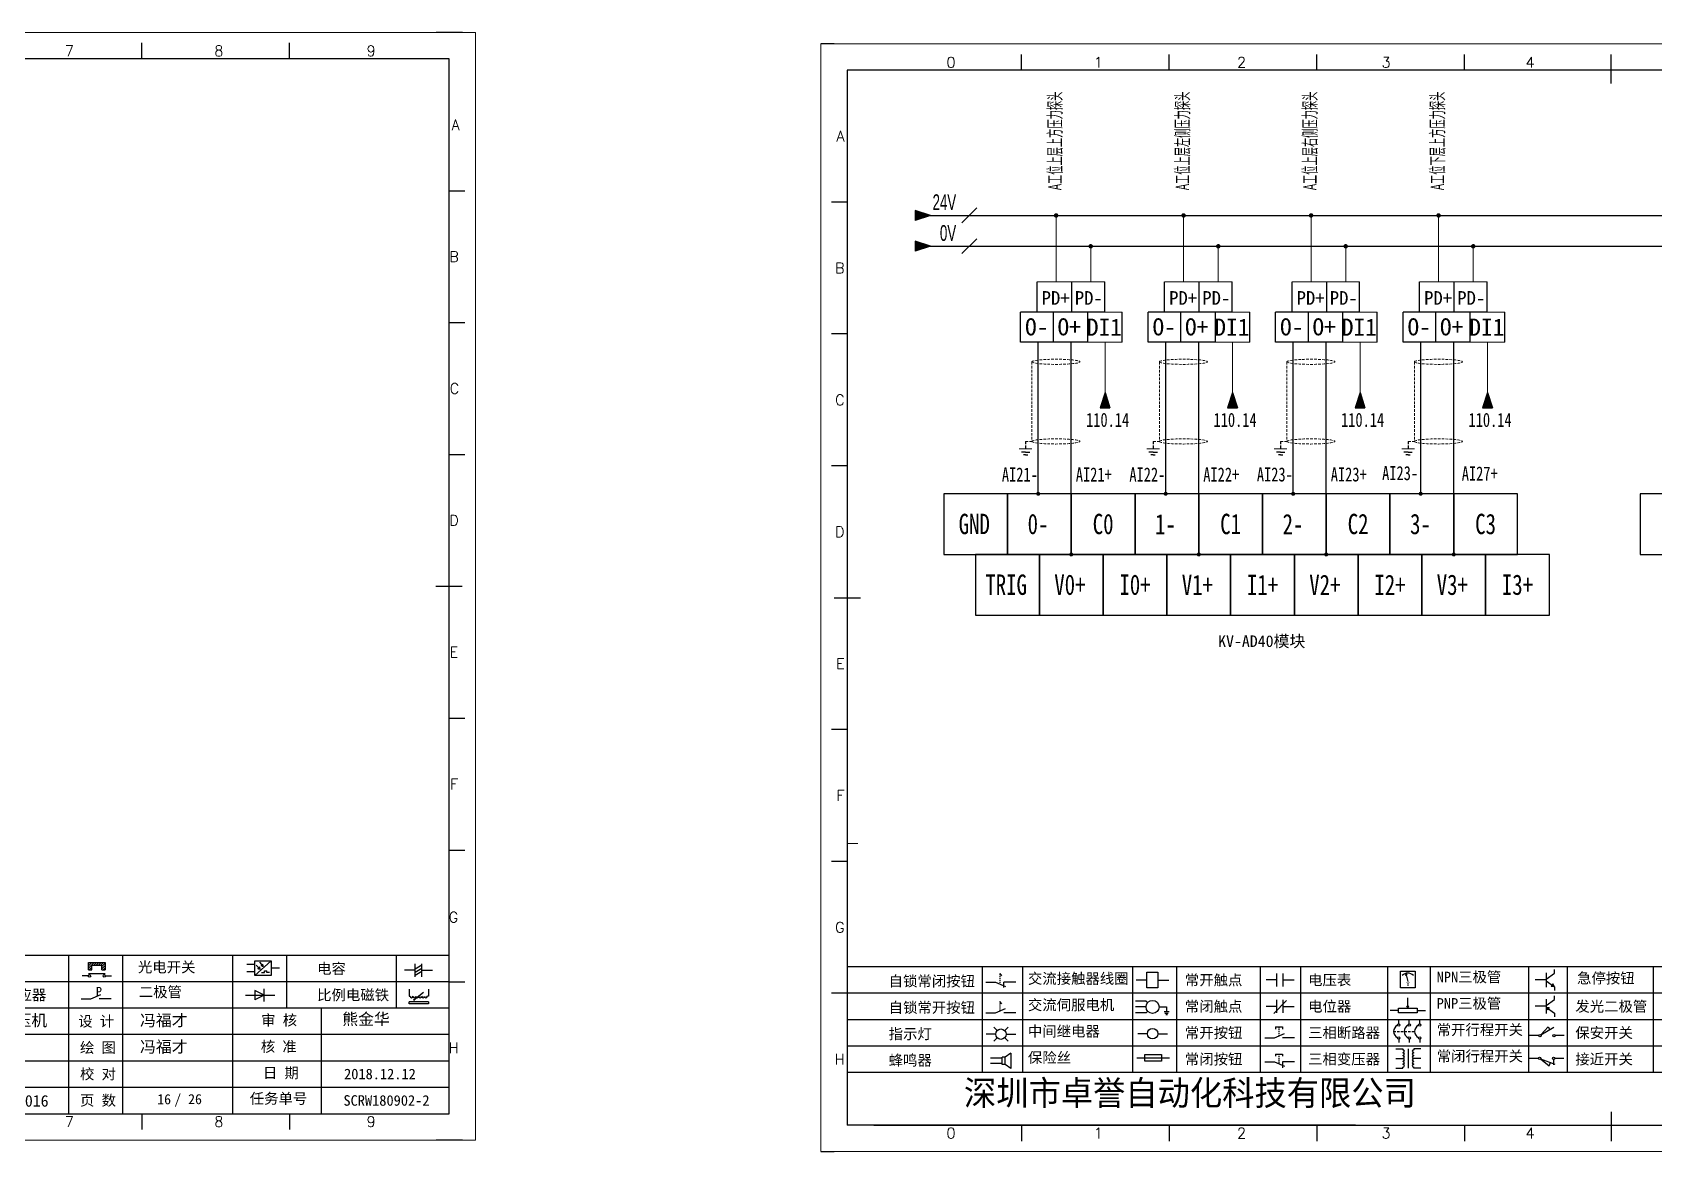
# Model space of a CAD drawing. Extents: x 33864 to 41687, y -3582 to -110.
# Drawn here: x 37262.6 to 37570.1, y -3236.9 to -3024.8 of the extents above; entities that cross this region are included whole.
import ezdxf
from ezdxf.enums import TextEntityAlignment as Align

# ---------------------------------------------------------------- set-up
doc = ezdxf.new("R2010")
doc.units = 0
doc.header["$MEASUREMENT"] = 0
doc.linetypes.add('DASHED', pattern=[0.75, 0.5, -0.25])
doc.layers.add('AE_BOR', color=1, linetype='Continuous')
doc.layers.add('细实线层', color=7, linetype='Continuous')
doc.layers.add('Dimension', color=3, linetype='Continuous', lineweight=13)
doc.styles.add('WD', font='romans.shx', dxfattribs={"bigfont": 'gbcbig.shx'})
doc.styles.add('宋体', font='', dxfattribs={"width": 0.75})
doc.styles.add('样式 1', font='aehalf.shx', dxfattribs={"height": 4, "bigfont": '@extfont2.shx'})
doc.styles.add('样式 8', font='arial.ttf')
doc.styles.add('汉字', font='')
doc.styles.get('宋体').set_extended_font_data('SimSun')
doc.styles.get('汉字').set_extended_font_data('新宋体')

# ---------------------------------------------------------------- blocks, each defined once
blk = doc.blocks.new('*U98')
at = {"linetype": 'ByBlock'}
for p, q in [((-1909.23, -780.45), (-1909.23, -780.67)), ((-1909.23, -780.45), (-1908.92, -780.84)), ((-1909.23, -780.84), (-1909.23, -781.05)), ((-1911.92, -782.07), (-1910.06, -782.07)), ((-1910.06, -782.07), (-1908.18, -782.88)), ((-1909.23, -781.23), (-1909.23, -781.44)), ((-1909.23, -781.61), (-1909.23, -781.83)), ((-1909.23, -782), (-1909.23, -782.21)), ((-1909.23, -782.38), (-1909.23, -782.43)), ((-1908.52, -783.07), (-1908.52, -782.07)), ((-1906.25, -782.07), (-1908.52, -782.07))]:
    blk.add_line(p, q, dxfattribs=at)
blk = doc.blocks.new('*U99')
at = {"linetype": 'ByBlock'}
for p, q in [((-1911.92, -792.89), (-1910.06, -792.89)), ((-1910.06, -792.89), (-1908.18, -792.08)), ((-1908.88, -791.17), (-1909.23, -790.71)), ((-1909.23, -790.71), (-1909.23, -790.92)), ((-1909.23, -791.09), (-1909.23, -791.31)), ((-1909.23, -791.48), (-1909.23, -791.69)), ((-1909.23, -791.86), (-1909.23, -792.08)), ((-1909.23, -792.25), (-1909.23, -792.47)), ((-1906.25, -792.89), (-1908.52, -792.89))]:
    blk.add_line(p, q, dxfattribs=at)
blk = doc.blocks.new('蜂鸣器')
at = {"linetype": 'ByBlock'}
for p, q in [((-1908.25, -796.26), (-1908.8, -796.26)), ((-1908.8, -797.68), (-1908.8, -796.26)), ((-1907.17, -795.53), (-1908.25, -796.26)), ((-1908.25, -797.68), (-1908.25, -796.26)), ((-1907.17, -795.53), (-1907.17, -798.41)), ((-1908.8, -796.48), (-1911.01, -796.48)), ((-1908.8, -797.46), (-1911.01, -797.46)), ((-1908.25, -797.68), (-1908.8, -797.68)), ((-1907.17, -798.41), (-1908.25, -797.68))]:
    blk.add_line(p, q, dxfattribs=at)
blk = doc.blocks.new('指示灯')
at = {"linetype": 'ByBlock'}
for p, q in [((-1854.25, -776.92), (-1856.06, -776.92)), ((-1854.62, -775.59), (-1853.97, -776.23)), ((-1854.62, -778.25), (-1853.97, -777.61)), ((-1851.9, -775.59), (-1852.54, -776.23)), ((-1851.9, -778.25), (-1852.54, -777.61)), ((-1852.26, -776.92), (-1850.45, -776.92))]:
    blk.add_line(p, q, dxfattribs=at)
blk.add_circle((-1853.26, -776.92), 0.992, dxfattribs=at)
blk = doc.blocks.new('交流接触器线圈')
at = {"linetype": 'ByBlock'}
for p, q in [((-1880.82, -781.77), (-1882.87, -781.77)), ((-1878.72, -781.77), (-1876.67, -781.77))]:
    blk.add_line(p, q, dxfattribs=at)
blk.add_lwpolyline([(-1880.82, -780.28), (-1878.72, -780.28), (-1878.72, -783.26), (-1880.82, -783.26)], close=True, dxfattribs=at)
blk = doc.blocks.new('交流伺服电机')
at = {"linetype": 'ByBlock'}
for p, q in [((-1880.97, -785.75), (-1882.94, -785.75)), ((-1880.97, -786.85), (-1882.94, -786.85)), ((-1880.97, -785.75), (-1880.65, -786.03)), ((-1878.49, -786.85), (-1877.07, -786.85)), ((-1877.07, -786.85), (-1877.07, -787.72)), ((-1880.97, -787.94), (-1882.94, -787.94)), ((-1880.97, -787.94), (-1880.65, -787.67)), ((-1877.54, -787.72), (-1876.59, -787.72)), ((-1877.38, -788.01), (-1876.75, -788.01)), ((-1877.23, -788.29), (-1876.9, -788.29))]:
    blk.add_line(p, q, dxfattribs=at)
blk.add_circle((-1879.73, -786.85), 1.24, dxfattribs=at)
blk = doc.blocks.new('中间继电器')
at = {"linetype": 'ByBlock'}
for p, q in [((-1880.72, -791.92), (-1882.54, -791.92)), ((-1878.74, -791.92), (-1876.92, -791.92))]:
    blk.add_line(p, q, dxfattribs=at)
blk.add_circle((-1879.73, -791.92), 0.992, dxfattribs=at)
blk = doc.blocks.new('保险丝')
at = {"linetype": 'ByBlock'}
blk.add_line((-1882.72, -796.49), (-1876.55, -796.49), dxfattribs=at)
blk.add_lwpolyline([(-1881.2, -795.86), (-1878.06, -795.86), (-1878.06, -797.12), (-1881.2, -797.12)], close=True, dxfattribs=at)
blk = doc.blocks.new('常开按钮')
at = {"linetype": 'ByBlock'}
for p, q in [((-1910.06, -787.73), (-1908.18, -786.93)), ((-1909.9, -785.68), (-1908.56, -785.68)), ((-1909.9, -785.68), (-1909.9, -786.07)), ((-1909.23, -785.68), (-1909.23, -785.89)), ((-1909.23, -786.06), (-1909.23, -786.28)), ((-1909.23, -786.45), (-1909.23, -786.67)), ((-1909.23, -786.84), (-1909.23, -787.05)), ((-1908.56, -785.68), (-1908.56, -786.07)), ((-1911.92, -787.73), (-1910.06, -787.73)), ((-1909.23, -787.22), (-1909.23, -787.38)), ((-1906.25, -787.73), (-1908.52, -787.73))]:
    blk.add_line(p, q, dxfattribs=at)
blk = doc.blocks.new('常开触点')
at = {"linetype": 'ByBlock'}
for p, q in [((-1853.82, -782.99), (-1853.82, -780.56)), ((-1852.6, -782.99), (-1852.6, -780.56)), ((-1853.82, -781.77), (-1855.88, -781.77)), ((-1852.6, -781.77), (-1850.55, -781.77))]:
    blk.add_line(p, q, dxfattribs=at)
blk = doc.blocks.new('常闭触点')
at = {"linetype": 'ByBlock'}
for p, q in [((-1853.82, -786.77), (-1855.88, -786.77)), ((-1852.01, -785.66), (-1854.43, -788.1)), ((-1853.82, -787.99), (-1853.82, -785.56)), ((-1852.6, -787.99), (-1852.6, -785.56)), ((-1852.6, -786.77), (-1850.55, -786.77))]:
    blk.add_line(p, q, dxfattribs=at)
blk = doc.blocks.new('常闭按钮')
at = {"linetype": 'ByBlock'}
for p, q in [((-1856.13, -792.28), (-1854.28, -792.28)), ((-1854.28, -792.28), (-1852.4, -793.09)), ((-1854.11, -790.83), (-1852.77, -790.83)), ((-1854.11, -790.83), (-1854.11, -791.22)), ((-1853.44, -790.83), (-1853.44, -791.04)), ((-1853.44, -791.21), (-1853.44, -791.43)), ((-1853.44, -791.6), (-1853.44, -791.82)), ((-1853.44, -791.99), (-1853.44, -792.2)), ((-1853.44, -792.37), (-1853.44, -792.53)), ((-1852.77, -790.83), (-1852.77, -791.22)), ((-1850.47, -792.28), (-1852.73, -792.28)), ((-1852.73, -792.28), (-1852.73, -793.43))]:
    blk.add_line(p, q, dxfattribs=at)
blk = doc.blocks.new('电压表')
at = {"linetype": 'ByBlock'}
for p, q in [((-1814.84, -780.75), (-1814.91, -781.13)), ((-1814.84, -780.75), (-1814.46, -782.26)), ((-1814.84, -780.75), (-1814.6, -781.05)), ((-1814.6, -781.05), (-1814.91, -781.13))]:
    blk.add_line(p, q, dxfattribs=at)
blk.add_lwpolyline([(-1815.84, -780.34), (-1813.07, -780.34), (-1813.07, -783.49), (-1815.84, -783.49)], close=True, dxfattribs=at)
blk.add_arc((-1814.46, -782.26), 1.56, 46.8313, 133.1687, dxfattribs=at)
at = {"linetype": 'ByBlock', "insert": (-1814.7, -782.39), "char_height": 0.75, "width": 0.6768, "attachment_point": 1}
blk.add_mtext('V', dxfattribs=at)
blk = doc.blocks.new('电位器')
at = {"linetype": 'ByBlock'}
for p, q in [((-1814.45, -787.3), (-1814.62, -786.96)), ((-1814.62, -786.96), (-1814.27, -786.96)), ((-1814.45, -787.3), (-1814.45, -785.39)), ((-1814.45, -787.3), (-1814.27, -786.96)), ((-1816.21, -787.75), (-1817.79, -787.75)), ((-1812.68, -787.75), (-1811.1, -787.75))]:
    blk.add_line(p, q, dxfattribs=at)
blk.add_lwpolyline([(-1816.21, -787.3), (-1812.68, -787.3), (-1812.68, -788.2), (-1816.21, -788.2)], close=True, dxfattribs=at)
blk = doc.blocks.new('三相断路器')
at = {"linetype": 'ByBlock'}
for p, q in [((-1816.17, -790.33), (-1816.17, -789.7)), ((-1814.17, -790.33), (-1814.17, -789.7)), ((-1812.18, -790.33), (-1812.18, -789.7)), ((-1817.14, -791.74), (-1816.72, -791.74)), ((-1816.45, -791.74), (-1816.03, -791.74)), ((-1816.17, -793.19), (-1816.17, -793.83)), ((-1815.76, -791.74), (-1815.34, -791.74)), ((-1815.07, -791.74), (-1814.65, -791.74)), ((-1814.38, -791.74), (-1813.96, -791.74)), ((-1814.17, -793.19), (-1814.17, -793.83)), ((-1813.69, -791.74), (-1813.27, -791.74)), ((-1812.18, -793.19), (-1812.18, -793.83))]:
    blk.add_line(p, q, dxfattribs=at)
for centre in [(-1816.17, -790.55), (-1816.17, -792.98), (-1814.17, -790.55), (-1814.17, -792.98), (-1812.18, -790.55), (-1812.18, -792.98)]:
    blk.add_circle(centre, 0.219, dxfattribs=at)
for centre in [(-1815.81, -791.74), (-1813.82, -791.74), (-1811.83, -791.74)]:
    blk.add_arc(centre, 1.32, 115.5791, 244.4209, dxfattribs=at)
blk = doc.blocks.new('三相变压器')
at = {"linetype": 'ByBlock'}
for p, q in [((-1816.69, -795.03), (-1815.37, -795.03)), ((-1815.37, -795.03), (-1815.37, -795.24)), ((-1814.34, -798.7), (-1814.34, -795.04)), ((-1812, -795.03), (-1813.32, -795.03)), ((-1813.32, -795.03), (-1813.32, -795.24)), ((-1816.69, -796.87), (-1815.37, -796.87)), ((-1816.69, -798.71), (-1815.37, -798.71)), ((-1815.37, -798.71), (-1815.37, -798.5)), ((-1812, -796.87), (-1813.32, -796.87)), ((-1813.32, -798.71), (-1813.32, -798.5)), ((-1812, -798.71), (-1813.32, -798.71))]:
    blk.add_line(p, q, dxfattribs=at)
for centre, start, end in [((-1815.37, -795.51), 270, 90), ((-1815.37, -796.06), 270, 90), ((-1815.37, -796.6), 270, 90), ((-1813.32, -795.51), 90, 270), ((-1813.32, -796.06), 90, 270), ((-1813.32, -796.6), 90, 270), ((-1815.37, -797.14), 270, 90), ((-1815.37, -797.68), 270, 90), ((-1815.37, -798.23), 270, 90), ((-1813.32, -797.14), 90, 270), ((-1813.32, -797.68), 90, 270), ((-1813.32, -798.23), 90, 270)]:
    blk.add_arc(centre, 0.271, start, end, dxfattribs=at)
blk = doc.blocks.new('NPN三极管')
at = {"linetype": 'ByBlock'}
for p, q in [((-1785.73, -780.61), (-1785.73, -783.32)), ((-1785.73, -781.82), (-1784.15, -780.66)), ((-1784.15, -780.66), (-1784.15, -779.98)), ((-1785.73, -781.97), (-1787.81, -781.97)), ((-1785.73, -782.11), (-1784.15, -783.27)), ((-1784.41, -782.73), (-1784.74, -783.18)), ((-1784.15, -783.27), (-1784.74, -783.18)), ((-1784.15, -783.27), (-1784.41, -782.73)), ((-1784.15, -783.27), (-1784.15, -783.96))]:
    blk.add_line(p, q, dxfattribs=at)
blk = doc.blocks.new('PNP三极管')
at = {"linetype": 'ByBlock'}
for p, q in [((-1784.9, -786.74), (-1786.98, -786.74)), ((-1784.9, -785.38), (-1784.9, -788.09)), ((-1784.9, -786.59), (-1783.32, -785.43)), ((-1784.9, -786.88), (-1783.32, -788.04)), ((-1784.9, -786.88), (-1784.31, -786.97)), ((-1784.9, -786.88), (-1784.64, -787.42)), ((-1784.31, -786.97), (-1784.64, -787.42)), ((-1783.32, -785.43), (-1783.32, -784.75)), ((-1783.32, -788.04), (-1783.32, -788.73))]:
    blk.add_line(p, q, dxfattribs=at)
blk = doc.blocks.new('常开行程开关')
at = {"linetype": 'ByBlock'}
for p, q in [((-1786.29, -792.3), (-1788.01, -792.3)), ((-1785.89, -792.17), (-1784.52, -790.62)), ((-1785.89, -792.17), (-1783.43, -790.72)), ((-1784.52, -790.62), (-1784.19, -791.17)), ((-1781.48, -792.3), (-1783.21, -792.3))]:
    blk.add_line(p, q, dxfattribs=at)
for centre in [(-1786.07, -792.3), (-1783.42, -792.3)]:
    blk.add_circle(centre, 0.219, dxfattribs=at)
blk = doc.blocks.new('常闭行程开关')
at = {"linetype": 'ByBlock'}
for p, q in [((-1786.34, -796.62), (-1788.07, -796.62)), ((-1785.93, -796.72), (-1783.25, -797.7)), ((-1785.93, -796.72), (-1784.3, -798)), ((-1784.3, -798), (-1784.08, -797.4)), ((-1783.48, -796.84), (-1783.48, -797.85)), ((-1781.54, -796.62), (-1783.26, -796.62))]:
    blk.add_line(p, q, dxfattribs=at)
for centre in [(-1786.12, -796.62), (-1783.48, -796.62)]:
    blk.add_circle(centre, 0.219, dxfattribs=at)
blk = doc.blocks.new('磁性开关')
at = {"linetype": 'ByBlock'}
h = blk.add_hatch(dxfattribs=at)
h.set_pattern_fill('ANSI31', color=256, scale=0.1, style=0)
h.set_pattern_definition([(45, (0, 0), (-0.224506403, 0.224506403), [])])
h.paths.add_polyline_path([(-1907.69, -775.29), (-1910.88, -775.29), (-1910.88, -776.69), (-1910.25, -776.69), (-1910.25, -775.79), (-1908.31, -775.79), (-1908.31, -776.69), (-1907.69, -776.69)])
for p, q in [((-1910.91, -777.81), (-1912.09, -777.81)), ((-1910.88, -776.69), (-1910.88, -775.29)), ((-1910.88, -775.29), (-1907.69, -775.29)), ((-1910.88, -776.69), (-1910.25, -776.69)), ((-1910.88, -777.39), (-1907.69, -777.39)), ((-1910.25, -776.69), (-1910.25, -775.79)), ((-1910.25, -775.79), (-1908.31, -775.79)), ((-1908.31, -776.69), (-1908.31, -775.79)), ((-1908.31, -776.69), (-1907.69, -776.69)), ((-1907.69, -775.29), (-1907.69, -776.69)), ((-1907.66, -777.81), (-1906.48, -777.81))]:
    blk.add_line(p, q, dxfattribs=at)
for centre in [(-1910.68, -777.81), (-1907.88, -777.81)]:
    blk.add_circle(centre, 0.225, dxfattribs=at)
blk = doc.blocks.new('光电开关')
at = {"linetype": 'ByBlock'}
h = blk.add_hatch(dxfattribs=at)
h.set_pattern_fill('ANSI31', color=256, scale=0.01, style=0)
h.set_pattern_definition([(45, (0.172267, 0), (-0.0224506403, 0.0224506403), [])])
h.paths.add_polyline_path([(-1882.44, -776.34), (-1882.5, -775.91), (-1882.68, -776.07)])
h.paths.add_polyline_path([(-1882.44, -776.34), (-1882.68, -776.07), (-1882.86, -776.23)])
h.paths.add_polyline_path([(-1883.11, -776.45), (-1883.29, -776.61), (-1883.05, -776.88)])
h.paths.add_polyline_path([(-1883.29, -776.61), (-1883.47, -776.77), (-1883.05, -776.88)])
for p, q in [((-1884.01, -775.96), (-1885.56, -775.96)), ((-1884.01, -777.39), (-1885.56, -777.39)), ((-1880.91, -775.3), (-1884.01, -778.05)), ((-1883.75, -776.09), (-1883.05, -776.88)), ((-1883.11, -776.45), (-1883.47, -776.77)), ((-1883.05, -776.88), (-1883.47, -776.77)), ((-1883.14, -775.55), (-1882.44, -776.34)), ((-1883.05, -776.88), (-1883.11, -776.45)), ((-1882.5, -775.91), (-1882.86, -776.23)), ((-1882.44, -776.34), (-1882.86, -776.23)), ((-1882.78, -777.47), (-1882.23, -777.47)), ((-1882.44, -776.34), (-1882.5, -775.91)), ((-1882.23, -777.47), (-1882.23, -777.14)), ((-1882.23, -777.14), (-1881.78, -777.14)), ((-1881.78, -777.47), (-1881.78, -777.14)), ((-1881.23, -777.47), (-1881.78, -777.47)), ((-1879.37, -776.67), (-1880.91, -776.67))]:
    blk.add_line(p, q, dxfattribs=at)
blk.add_lwpolyline([(-1884.01, -775.3), (-1880.91, -775.3), (-1880.91, -778.05), (-1884.01, -778.05)], close=True, dxfattribs=at)
blk = doc.blocks.new('压力感应器')
at = {"linetype": 'ByBlock'}
for p, q in [((-1817.44, -777.73), (-1815.59, -777.73)), ((-1815.59, -777.73), (-1813.71, -776.93)), ((-1811.78, -777.73), (-1814.05, -777.73))]:
    blk.add_line(p, q, dxfattribs=at)
at = {"linetype": 'ByBlock', "insert": (-1814.65, -775.48), "char_height": 1.68, "width": 1.2242, "attachment_point": 1}
blk.add_mtext('{\\fNSimSun|b0|i0|c134|p49;P}', dxfattribs=at)
blk = doc.blocks.new('二极管')
at = {"linetype": 'ByBlock'}
for p, q in [((-1787.52, -776.77), (-1781.92, -776.77)), ((-1783.97, -776.77), (-1785.69, -775.9)), ((-1785.69, -775.9), (-1785.69, -777.65)), ((-1783.97, -776.77), (-1785.69, -777.65)), ((-1783.97, -777.99), (-1783.97, -775.56))]:
    blk.add_line(p, q, dxfattribs=at)
blk = doc.blocks.new('电容')
at = {"linetype": 'ByBlock'}
for p, q in [((-1756.08, -782.99), (-1756.08, -780.56)), ((-1754.86, -780.79), (-1756.08, -781.55)), ((-1754.86, -782.99), (-1754.86, -780.56)), ((-1756.08, -781.77), (-1758.13, -781.77)), ((-1754.86, -781.44), (-1756.08, -782.2)), ((-1754.86, -781.99), (-1756.08, -782.75)), ((-1754.86, -781.77), (-1752.81, -781.77))]:
    blk.add_line(p, q, dxfattribs=at)
blk = doc.blocks.new('比例电磁阀')
at = {"linetype": 'ByBlock'}
for p, q in [((-1757.26, -775.38), (-1757.26, -776.71)), ((-1757.26, -776.71), (-1757.05, -776.71)), ((-1753.6, -777.73), (-1757.25, -777.73)), ((-1757.25, -778.13), (-1757.25, -777.73)), ((-1754.5, -775.98), (-1756.35, -777.44)), ((-1756.35, -777.44), (-1756.25, -777.25)), ((-1756.35, -777.44), (-1756.15, -777.38)), ((-1756.15, -777.38), (-1756.25, -777.25)), ((-1753.58, -776.71), (-1753.8, -776.71)), ((-1753.6, -777.73), (-1753.6, -778.13)), ((-1753.58, -775.38), (-1753.58, -776.71)), ((-1753.6, -778.13), (-1757.25, -778.13))]:
    blk.add_line(p, q, dxfattribs=at)
for centre in [(-1756.78, -776.71), (-1756.24, -776.71), (-1755.7, -776.71), (-1755.15, -776.71), (-1754.61, -776.71), (-1754.07, -776.71)]:
    blk.add_arc(centre, 0.271, 180, 0, dxfattribs=at)

msp = doc.modelspace()

# ---------------------------------------------------------------- hatches: boundary and pattern name
for points in [[(37429.881, -3058.525), (37432.799, -3059.46), (37429.881, -3060.395)], [(37429.881, -3064.358), (37432.799, -3065.293), (37429.881, -3066.229)], [(37464.962, -3095.931), (37465.897, -3093.013), (37466.833, -3095.931)], [(37489.128, -3095.931), (37490.063, -3093.013), (37490.998, -3095.931)], [(37513.294, -3095.931), (37514.229, -3093.013), (37515.164, -3095.931)], [(37537.459, -3095.931), (37538.394, -3093.013), (37539.33, -3095.931)]]:
    msp.add_hatch(color=256).paths.add_polyline_path(points)

# ---------------------------------------------------------------- linework, layer by layer
for p, q in [((37341.549, -3029.769), (37054.549, -3029.769)), ((37341.549, -3229.769), (37341.549, -3029.769)), ((37704.025, -3031.933), (37417.025, -3031.933)), ((37417.025, -3031.933), (37417.025, -3231.933)), ((37432.799, -3059.46), (37429.881, -3058.525)), ((37429.881, -3058.525), (37429.881, -3060.395)), ((37429.881, -3059.459), (37697.334, -3059.459)), ((37432.799, -3059.46), (37429.881, -3060.395)), ((37432.799, -3065.293), (37429.881, -3064.358)), ((37429.881, -3064.358), (37429.881, -3066.229)), ((37429.881, -3065.293), (37697.334, -3065.293)), ((37432.799, -3065.293), (37429.881, -3066.229)), ((37453.034, -3077.711), (37453.034, -3072.028)), ((37453.034, -3077.711), (37453.034, -3072.028)), ((37459.602, -3077.711), (37459.602, -3072.028)), ((37465.828, -3077.711), (37465.828, -3072.028)), ((37477.199, -3077.711), (37477.199, -3072.028)), ((37477.199, -3077.711), (37477.199, -3072.028)), ((37483.768, -3077.711), (37483.768, -3072.028)), ((37489.994, -3077.711), (37489.994, -3072.028)), ((37501.365, -3077.711), (37501.365, -3072.028)), ((37501.365, -3077.711), (37501.365, -3072.028)), ((37507.933, -3077.711), (37507.933, -3072.028)), ((37514.159, -3077.711), (37514.159, -3072.028)), ((37525.531, -3077.711), (37525.531, -3072.028)), ((37525.531, -3077.711), (37525.531, -3072.028)), ((37532.099, -3077.711), (37532.099, -3072.028)), ((37538.325, -3077.711), (37538.325, -3072.028)), ((37465.828, -3077.803), (37449.885, -3077.803)), ((37449.885, -3083.486), (37449.885, -3077.803)), ((37456.122, -3083.486), (37456.122, -3077.803)), ((37462.639, -3083.486), (37462.639, -3077.803)), ((37462.639, -3083.486), (37462.639, -3077.803)), ((37469.156, -3083.486), (37469.156, -3077.803)), ((37469.156, -3083.486), (37469.156, -3077.803)), ((37489.994, -3077.803), (37474.051, -3077.803)), ((37474.051, -3083.486), (37474.051, -3077.803)), ((37480.288, -3083.486), (37480.288, -3077.803)), ((37486.804, -3083.486), (37486.804, -3077.803)), ((37486.804, -3083.486), (37486.804, -3077.803)), ((37493.321, -3083.486), (37493.321, -3077.803)), ((37493.321, -3083.486), (37493.321, -3077.803)), ((37514.159, -3077.803), (37498.216, -3077.803)), ((37498.216, -3083.486), (37498.216, -3077.803)), ((37504.453, -3083.486), (37504.453, -3077.803)), ((37510.97, -3083.486), (37510.97, -3077.803)), ((37510.97, -3083.486), (37510.97, -3077.803)), ((37517.487, -3083.486), (37517.487, -3077.803)), ((37517.487, -3083.486), (37517.487, -3077.803)), ((37538.325, -3077.803), (37522.382, -3077.803)), ((37522.382, -3083.486), (37522.382, -3077.803)), ((37528.619, -3083.486), (37528.619, -3077.803)), ((37535.136, -3083.486), (37535.136, -3077.803)), ((37535.136, -3083.486), (37535.136, -3077.803)), ((37541.653, -3083.486), (37541.653, -3077.803)), ((37541.653, -3083.486), (37541.653, -3077.803)), ((37462.659, -3083.486), (37449.885, -3083.486)), ((37453.23, -3112.231), (37453.23, -3083.486)), ((37459.495, -3112.231), (37459.495, -3083.486)), ((37486.825, -3083.486), (37474.051, -3083.486)), ((37477.395, -3112.231), (37477.395, -3083.486)), ((37483.66, -3112.231), (37483.66, -3083.486)), ((37510.99, -3083.486), (37498.216, -3083.486)), ((37501.561, -3112.231), (37501.561, -3083.486)), ((37507.826, -3112.231), (37507.826, -3083.486)), ((37535.156, -3083.486), (37522.382, -3083.486)), ((37525.726, -3112.231), (37525.726, -3083.486)), ((37531.992, -3112.231), (37531.992, -3083.486)), ((37465.897, -3093.013), (37464.962, -3095.931)), ((37465.897, -3093.013), (37466.833, -3095.931)), ((37490.063, -3093.013), (37489.128, -3095.931)), ((37490.063, -3093.013), (37490.998, -3095.931)), ((37514.229, -3093.013), (37513.294, -3095.931)), ((37514.229, -3093.013), (37515.164, -3095.931)), ((37538.394, -3093.013), (37537.459, -3095.931)), ((37538.394, -3093.013), (37539.33, -3095.931)), ((37464.962, -3095.931), (37466.833, -3095.931)), ((37489.128, -3095.931), (37490.998, -3095.931)), ((37513.294, -3095.931), (37515.164, -3095.931)), ((37537.459, -3095.931), (37539.33, -3095.931)), ((37059.579, -3229.769), (37339.079, -3229.769)), ((37240.296, -3229.769), (37309.082, -3229.769)), ((37422.055, -3231.933), (37701.555, -3231.933)), ((37542.822, -3231.933), (37602.772, -3231.933))]:
    msp.add_line(p, q)
at = {"color": 2, "linetype": 'DASHED'}
for p, q in [((37450.845, -3102.343), (37450.845, -3103.711)), ((37475.011, -3102.343), (37475.011, -3103.711)), ((37499.176, -3102.343), (37499.176, -3103.711)), ((37523.342, -3102.343), (37523.342, -3103.711))]:
    msp.add_line(p, q, dxfattribs=at)
at = {"color": 2, "linetype": 'DASHED', "lineweight": 0}
for p, q in [((37450.845, -3102.343), (37452.033, -3102.343)), ((37475.011, -3102.343), (37476.198, -3102.343)), ((37499.176, -3102.343), (37500.364, -3102.343)), ((37523.342, -3102.343), (37524.529, -3102.343))]:
    msp.add_line(p, q, dxfattribs=at)
at = {"color": 2, "lineweight": 0}
for p, q in [((37450.845, -3103.711), (37449.645, -3103.711)), ((37450.845, -3103.711), (37452.045, -3103.711)), ((37475.011, -3103.711), (37473.811, -3103.711)), ((37475.011, -3103.711), (37476.211, -3103.711)), ((37499.176, -3103.711), (37497.976, -3103.711)), ((37499.176, -3103.711), (37500.376, -3103.711)), ((37523.342, -3103.711), (37522.142, -3103.711)), ((37523.342, -3103.711), (37524.542, -3103.711))]:
    msp.add_line(p, q, dxfattribs=at)
at = {"color": 2}
for p, q in [((37450.845, -3104.33), (37450.046, -3104.33)), ((37450.845, -3104.823), (37450.438, -3104.823)), ((37450.845, -3104.33), (37451.645, -3104.33)), ((37450.845, -3104.823), (37451.253, -3104.823)), ((37475.011, -3104.33), (37474.211, -3104.33)), ((37475.011, -3104.823), (37474.603, -3104.823)), ((37475.011, -3104.33), (37475.81, -3104.33)), ((37475.011, -3104.823), (37475.419, -3104.823)), ((37499.176, -3104.33), (37498.377, -3104.33)), ((37499.176, -3104.823), (37498.769, -3104.823)), ((37499.176, -3104.33), (37499.976, -3104.33)), ((37499.176, -3104.823), (37499.584, -3104.823)), ((37523.342, -3104.33), (37522.543, -3104.33)), ((37523.342, -3104.823), (37522.934, -3104.823)), ((37523.342, -3104.33), (37524.141, -3104.33)), ((37523.342, -3104.823), (37523.75, -3104.823))]:
    msp.add_line(p, q, dxfattribs=at)
at = {"lineweight": 9, "ltscale": 0.1}
for p, q in [((37417.025, -3178.505), (37419.025, -3178.505)), ((37513.36, -3231.933), (37542.822, -3231.933)), ((37541.464, -3231.933), (37541.464, -3231.933)), ((37541.464, -3231.933), (37541.464, -3231.933)), ((37541.464, -3231.933), (37541.464, -3231.933)), ((37541.464, -3231.933), (37541.464, -3231.933))]:
    msp.add_line(p, q, dxfattribs=at)
at = {"linetype": 'ByBlock'}
for p, q in [((37341.549, -3199.769), (37054.549, -3199.769)), ((37704.025, -3201.933), (37417.025, -3201.933)), ((37341.549, -3204.769), (37054.549, -3204.769)), ((37704.025, -3206.933), (37417.025, -3206.933)), ((37341.549, -3209.769), (37054.549, -3209.769)), ((37704.025, -3211.933), (37417.025, -3211.933)), ((37341.549, -3214.769), (37054.549, -3214.769)), ((37704.025, -3216.933), (37417.025, -3216.933)), ((37341.549, -3219.769), (37054.549, -3219.769)), ((37704.025, -3221.933), (37417.025, -3221.933)), ((37341.549, -3224.769), (37217.573, -3224.769))]:
    msp.add_line(p, q, dxfattribs=at)
at = {"lineweight": -2}
for p, q in [((37269.431, -3199.769), (37269.431, -3209.769)), ((37279.669, -3199.769), (37279.669, -3209.769)), ((37300.479, -3199.769), (37300.479, -3209.769)), ((37310.717, -3199.769), (37310.717, -3209.769)), ((37331.528, -3199.769), (37331.528, -3209.769)), ((37442.604, -3201.933), (37442.604, -3221.933)), ((37450.281, -3201.933), (37450.281, -3221.933)), ((37471.071, -3201.933), (37471.071, -3221.933)), ((37479.424, -3201.933), (37479.424, -3221.933)), ((37495.279, -3201.933), (37495.279, -3221.933)), ((37502.928, -3201.933), (37502.928, -3221.933)), ((37519.42, -3201.933), (37519.42, -3221.933)), ((37527.522, -3201.933), (37527.522, -3221.933)), ((37546.141, -3201.933), (37546.141, -3221.933)), ((37553.5, -3201.933), (37553.5, -3221.933)), ((37569.811, -3201.933), (37569.811, -3221.933)), ((37269.431, -3209.769), (37269.431, -3229.769)), ((37279.669, -3209.769), (37279.669, -3229.769)), ((37300.479, -3209.769), (37300.479, -3229.769)), ((37317.332, -3209.769), (37317.332, -3229.769))]:
    msp.add_line(p, q, dxfattribs=at)
at = {"ltscale": 2}
for p, q in [((37341.549, -3229.769), (37341.549, -3208.323)), ((37309.082, -3229.769), (37339.079, -3229.769)), ((37309.082, -3229.769), (37341.549, -3229.769)), ((37513.36, -3231.933), (37417.025, -3231.933))]:
    msp.add_line(p, q, dxfattribs=at)
for points, const_width in [([(37456.834, -3059.459, -1), (37456.41, -3059.459, -1)], 0.424), ([(37480.999, -3059.459, -1), (37480.576, -3059.459, -1)], 0.424), ([(37505.165, -3059.459, -1), (37504.741, -3059.459, -1)], 0.424), ([(37529.331, -3059.459, -1), (37528.907, -3059.459, -1)], 0.424), ([(37463.402, -3065.31, -1), (37462.978, -3065.31, -1)], 0.424), ([(37487.568, -3065.31, -1), (37487.144, -3065.31, -1)], 0.424), ([(37511.733, -3065.31, -1), (37511.31, -3065.31, -1)], 0.424), ([(37535.899, -3065.31, -1), (37535.475, -3065.31, -1)], 0.424), ([(37453.42, -3112.231, -1), (37453.039, -3112.231, -1)], 0.381), ([(37477.586, -3112.231, -1), (37477.205, -3112.231, -1)], 0.381), ([(37501.751, -3112.231, -1), (37501.37, -3112.231, -1)], 0.381), ([(37525.917, -3112.231, -1), (37525.536, -3112.231, -1)], 0.381), ([(37459.686, -3123.74, -1), (37459.305, -3123.74, -1)], 0.381), ([(37483.852, -3123.74, -1), (37483.471, -3123.74, -1)], 0.381), ([(37508.017, -3123.74, -1), (37507.636, -3123.74, -1)], 0.381), ([(37532.183, -3123.74, -1), (37531.802, -3123.74, -1)], 0.381)]:
    msp.add_lwpolyline(points, format="xyb", close=True, dxfattribs=dict(const_width=const_width))
for points in [[(37447.412, -3112.231), (37435.329, -3112.231), (37435.329, -3123.741), (37447.412, -3123.741)], [(37459.495, -3112.231), (37447.412, -3112.231), (37447.412, -3123.741), (37459.495, -3123.741)], [(37471.578, -3112.231), (37459.495, -3112.231), (37459.495, -3123.741), (37471.578, -3123.741)], [(37483.66, -3112.231), (37471.578, -3112.231), (37471.578, -3123.741), (37483.66, -3123.741)], [(37495.743, -3112.231), (37483.66, -3112.231), (37483.66, -3123.741), (37495.743, -3123.741)], [(37507.826, -3112.231), (37495.743, -3112.231), (37495.743, -3123.741), (37507.826, -3123.741)], [(37519.909, -3112.231), (37507.826, -3112.231), (37507.826, -3123.741), (37519.909, -3123.741)], [(37531.992, -3112.231), (37519.909, -3112.231), (37519.909, -3123.741), (37531.992, -3123.741)], [(37544.074, -3112.231), (37531.992, -3112.231), (37531.992, -3123.741), (37544.074, -3123.741)], [(37579.412, -3112.231), (37567.329, -3112.231), (37567.329, -3123.741), (37579.412, -3123.741)], [(37453.453, -3123.741), (37441.371, -3123.741), (37441.371, -3135.251), (37453.453, -3135.251)], [(37465.536, -3123.741), (37453.453, -3123.741), (37453.453, -3135.251), (37465.536, -3135.251)], [(37477.619, -3123.741), (37465.536, -3123.741), (37465.536, -3135.251), (37477.619, -3135.251)], [(37489.702, -3123.741), (37477.619, -3123.741), (37477.619, -3135.251), (37489.702, -3135.251)], [(37501.785, -3123.741), (37489.702, -3123.741), (37489.702, -3135.251), (37501.785, -3135.251)], [(37513.867, -3123.741), (37501.785, -3123.741), (37501.785, -3135.251), (37513.867, -3135.251)], [(37525.95, -3123.741), (37513.867, -3123.741), (37513.867, -3135.251), (37525.95, -3135.251)], [(37538.033, -3123.741), (37525.95, -3123.741), (37525.95, -3135.251), (37538.033, -3135.251)], [(37550.116, -3123.741), (37538.033, -3123.741), (37538.033, -3135.251), (37550.116, -3135.251)]]:
    msp.add_lwpolyline(points, close=True)
at = {"layer": 'AE_BOR', "color": 1, "lineweight": 15}
for p, q in [((37049.546, -3024.769), (37346.546, -3024.769)), ((37346.546, -3024.769), (37346.546, -3234.769)), ((37412.022, -3026.933), (37709.022, -3026.933)), ((37412.022, -3236.933), (37412.022, -3026.933)), ((37346.546, -3234.769), (37049.546, -3234.769)), ((37709.022, -3236.933), (37412.022, -3236.933))]:
    msp.add_line(p, q, dxfattribs=at)
at = {"layer": 'AE_BOR', "lineweight": 30}
for p, q in [((37344.079, -3024.769), (37339.079, -3024.769)), ((37414.555, -3026.933), (37412.022, -3026.933)), ((37344.079, -3234.769), (37339.079, -3234.769)), ((37412.022, -3236.933), (37414.555, -3236.933)), ((37412.022, -3236.933), (37414.555, -3236.933)), ((37412.022, -3236.933), (37414.555, -3236.933))]:
    msp.add_line(p, q, dxfattribs=at)
at = {"layer": 'AE_BOR'}
for p, q in [((37283.329, -3029.769), (37283.329, -3026.769)), ((37311.329, -3029.769), (37311.329, -3026.769)), ((37450.055, -3031.933), (37450.055, -3028.933)), ((37478.055, -3031.933), (37478.055, -3028.933)), ((37506.055, -3031.933), (37506.055, -3028.933)), ((37534.055, -3031.933), (37534.055, -3028.933)), ((37561.805, -3031.933), (37561.805, -3028.933)), ((37341.549, -3054.769), (37344.549, -3054.769)), ((37417.025, -3056.933), (37414.025, -3056.933)), ((37341.549, -3079.769), (37344.549, -3079.769)), ((37417.025, -3081.933), (37414.025, -3081.933)), ((37341.549, -3104.769), (37344.549, -3104.769)), ((37417.025, -3106.933), (37414.025, -3106.933)), ((37341.549, -3154.769), (37344.549, -3154.769)), ((37417.025, -3156.933), (37414.025, -3156.933)), ((37341.549, -3179.769), (37344.549, -3179.769)), ((37417.025, -3181.933), (37414.025, -3181.933)), ((37341.549, -3204.769), (37344.549, -3204.769)), ((37417.025, -3206.933), (37414.025, -3206.933)), ((37283.329, -3229.769), (37283.329, -3232.769)), ((37311.329, -3229.769), (37311.329, -3232.769)), ((37450.055, -3231.933), (37450.055, -3234.933)), ((37478.055, -3231.933), (37478.055, -3234.933)), ((37506.055, -3231.933), (37506.055, -3234.933)), ((37534.055, -3231.933), (37534.055, -3234.933)), ((37561.805, -3231.933), (37561.805, -3234.933))]:
    msp.add_line(p, q, dxfattribs=at)
at = {"layer": 'AE_BOR', "color": 2, "lineweight": 30}
for p, q in [((37561.805, -3034.433), (37561.805, -3029.433)), ((37339.049, -3129.769), (37344.049, -3129.769)), ((37414.525, -3131.933), (37419.525, -3131.933)), ((37561.805, -3229.433), (37561.805, -3234.433)), ((37561.805, -3231.933), (37561.805, -3234.433))]:
    msp.add_line(p, q, dxfattribs=at)
at = {"layer": 'Dimension', "lineweight": 0}
for p, q in [((37438.746, -3060.874), (37441.574, -3058.046)), ((37438.746, -3066.708), (37441.574, -3063.879))]:
    msp.add_line(p, q, dxfattribs=at)
at = {"layer": 'Dimension', "color": 0, "lineweight": 0}
for p, q in [((37462.639, -3077.803), (37469.156, -3077.803)), ((37486.804, -3077.803), (37493.321, -3077.803)), ((37510.97, -3077.803), (37517.487, -3077.803)), ((37535.136, -3077.803), (37541.653, -3077.803)), ((37462.639, -3083.486), (37469.156, -3083.486)), ((37465.897, -3083.486), (37465.897, -3093.013)), ((37486.804, -3083.486), (37493.321, -3083.486)), ((37490.063, -3083.486), (37490.063, -3093.013)), ((37510.97, -3083.486), (37517.487, -3083.486)), ((37514.228, -3083.486), (37514.228, -3093.013)), ((37535.136, -3083.486), (37541.653, -3083.486)), ((37538.394, -3083.486), (37538.394, -3093.013))]:
    msp.add_line(p, q, dxfattribs=at)
at = {"layer": '细实线层', "lineweight": 0}
for p, q in [((37456.622, -3072.028), (37456.622, -3059.459)), ((37480.788, -3072.028), (37480.788, -3059.459)), ((37504.953, -3072.028), (37504.953, -3059.459)), ((37529.119, -3072.028), (37529.119, -3059.459)), ((37463.19, -3072.028), (37463.19, -3065.293)), ((37487.356, -3072.028), (37487.356, -3065.293)), ((37511.521, -3072.028), (37511.521, -3065.293)), ((37535.687, -3072.028), (37535.687, -3065.293)), ((37453.034, -3072.028), (37465.828, -3072.028)), ((37477.199, -3072.028), (37489.994, -3072.028)), ((37501.365, -3072.028), (37514.159, -3072.028)), ((37525.531, -3072.028), (37538.325, -3072.028))]:
    msp.add_line(p, q, dxfattribs=at)
at = {"layer": '细实线层', "color": 6, "linetype": 'DASHED', "lineweight": 0}
for p, q in [((37452.043, -3087.212), (37452.042, -3102.303)), ((37476.208, -3087.212), (37476.208, -3102.303)), ((37500.374, -3087.212), (37500.374, -3102.303)), ((37524.539, -3087.212), (37524.539, -3102.303))]:
    msp.add_line(p, q, dxfattribs=at)
for centre in [(37456.587, -3087.212), (37480.752, -3087.212), (37504.918, -3087.212), (37529.084, -3087.212), (37456.587, -3102.307), (37480.752, -3102.307), (37504.918, -3102.307), (37529.084, -3102.307)]:
    msp.add_ellipse(centre, major_axis=(-4.544, 0), ratio=0.1072331, dxfattribs=at)

# ---------------------------------------------------------------- block references
at = {"linetype": 'ByBlock'}
for name, p in [('光电开关', (39188.771, -2425.501)), ('磁性开关', (39184.075, -2425.81)), ('电容', (39091.238, -2420.788)), ('*U98', (39355.213, -2422.756)), ('交流接触器线圈', (39354.638, -2422.665)), ('常开触点', (39352.292, -2422.636)), ('电压表', (39337.731, -2422.418)), ('NPN三极管', (39335.219, -2422.431)), ('压力感应器', (39089.27, -2430.254)), ('二极管', (39090.458, -2430.496)), ('比例电磁阀', (39091.238, -2430.788)), ('*U99', (39355.213, -2417.756)), ('交流伺服电机', (39354.638, -2422.665)), ('常闭触点', (39352.292, -2422.636)), ('电位器', (39337.731, -2422.418)), ('PNP三极管', (39334.394, -2422.66)), ('三相断路器', (39337.731, -2422.418)), ('指示灯', (39299.428, -2437.756)), ('中间继电器', (39354.638, -2422.665)), ('常开按钮', (39408.078, -2427.636)), ('常开行程开关', (39334.394, -2422.66)), ('蜂鸣器', (39355.213, -2422.756)), ('保险丝', (39354.638, -2422.665)), ('常闭按钮', (39352.292, -2427.636)), ('三相变压器', (39337.731, -2422.418)), ('常闭行程开关', (39334.394, -2422.66))]:
    msp.add_blockref(name, p, dxfattribs=at)

# ---------------------------------------------------------------- texts
for s, insert, char_height, width, attachment_point, style in [('{\\fSimSun|b0|i0|c134|p2;PD+}', (37459.192, -3076.41), 2.60309, 3.56578, 9, '样式 1'), ('{\\fSimSun|b0|i0|c134|p2;PD-}', (37465.475, -3076.41), 2.60309, 3.56578, 9, '样式 1'), ('{\\fSimSun|b0|i0|c134|p2;PD+}', (37483.357, -3076.41), 2.60309, 3.56578, 9, '样式 1'), ('{\\fSimSun|b0|i0|c134|p2;PD-}', (37489.641, -3076.41), 2.60309, 3.56578, 9, '样式 1'), ('{\\fSimSun|b0|i0|c134|p2;PD+}', (37507.523, -3076.41), 2.60309, 3.56578, 9, '样式 1'), ('{\\fSimSun|b0|i0|c134|p2;PD-}', (37513.806, -3076.41), 2.60309, 3.56578, 9, '样式 1'), ('{\\fSimSun|b0|i0|c134|p2;PD+}', (37531.689, -3076.41), 2.60309, 3.56578, 9, '样式 1'), ('{\\fSimSun|b0|i0|c134|p2;PD-}', (37537.972, -3076.41), 2.60309, 3.56578, 9, '样式 1'), ('{\\fSimSun|b0|i0|c134|p2;O-}', (37455.16, -3082.266), 3.25386, 4.45723, 9, '样式 1'), ('{\\fSimSun|b0|i0|c134|p2;O+}', (37461.313, -3082.266), 3.25386, 4.45723, 9, '样式 1'), ('{\\fSimSun|b0|i0|c134|p2;DI1}', (37469.092, -3082.266), 3.25386, 4.45723, 9, '样式 1'), ('{\\fSimSun|b0|i0|c134|p2;O-}', (37479.325, -3082.266), 3.25386, 4.45723, 9, '样式 1'), ('{\\fSimSun|b0|i0|c134|p2;O+}', (37485.478, -3082.266), 3.25386, 4.45723, 9, '样式 1'), ('{\\fSimSun|b0|i0|c134|p2;DI1}', (37493.258, -3082.266), 3.25386, 4.45723, 9, '样式 1'), ('{\\fSimSun|b0|i0|c134|p2;O-}', (37503.491, -3082.266), 3.25386, 4.45723, 9, '样式 1'), ('{\\fSimSun|b0|i0|c134|p2;O+}', (37509.644, -3082.266), 3.25386, 4.45723, 9, '样式 1'), ('{\\fSimSun|b0|i0|c134|p2;DI1}', (37517.424, -3082.266), 3.25386, 4.45723, 9, '样式 1'), ('{\\fSimSun|b0|i0|c134|p2;O-}', (37527.657, -3082.266), 3.25386, 4.45723, 9, '样式 1'), ('{\\fSimSun|b0|i0|c134|p2;O+}', (37533.809, -3082.266), 3.25386, 4.45723, 9, '样式 1'), ('{\\fSimSun|b0|i0|c134|p2;DI1}', (37541.589, -3082.266), 3.25386, 4.45723, 9, '样式 1'), ('110.14', (37466.388, -3098.234), 2.6703, 4.8676, 5, '宋体'), ('110.14', (37490.554, -3098.234), 2.6703, 4.8676, 5, '宋体'), ('110.14', (37514.72, -3098.234), 2.6703, 4.8676, 5, '宋体'), ('110.14', (37538.885, -3098.234), 2.6703, 4.8676, 5, '宋体'), ('AI21-', (37449.75, -3108.579), 2.6703, 4.8676, 5, '宋体'), ('AI21+', (37463.761, -3108.579), 2.6703, 4.8676, 5, '宋体'), ('AI22-', (37473.916, -3108.579), 2.6703, 4.8676, 5, '宋体'), ('AI22+', (37487.927, -3108.579), 2.6703, 4.8676, 5, '宋体'), ('AI23-', (37498.082, -3108.579), 2.6703, 4.8676, 5, '宋体'), ('AI23+', (37512.092, -3108.579), 2.6703, 4.8676, 5, '宋体'), ('AI23-', (37521.827, -3108.333), 2.6703, 4.8676, 5, '宋体'), ('AI27+', (37536.924, -3108.39), 2.6703, 4.8676, 5, '宋体'), ('GND', (37441.107, -3117.986), 3.8653, 7.04601, 5, '宋体'), ('0-', (37453.19, -3117.986), 3.8653, 7.04601, 5, '宋体'), ('C0', (37465.537, -3117.986), 3.8653, 7.04601, 5, '宋体'), ('1-', (37477.356, -3117.986), 3.8653, 7.04601, 5, '宋体'), ('C1', (37489.703, -3117.986), 3.8653, 7.04601, 5, '宋体'), ('2-', (37501.523, -3117.986), 3.8653, 7.04601, 5, '宋体'), ('C2', (37513.87, -3117.986), 3.8653, 7.04601, 5, '宋体'), ('3-', (37525.687, -3117.986), 3.8653, 7.04601, 5, '宋体'), ('C3', (37538.034, -3117.986), 3.8653, 7.04601, 5, '宋体'), ('TRIG', (37447.149, -3129.497), 3.8653, 7.04601, 5, '宋体'), ('V0+', (37459.232, -3129.497), 3.8653, 7.04601, 5, '宋体'), ('I0+', (37471.578, -3129.496), 3.8653, 7.04601, 5, '宋体'), ('V1+', (37483.397, -3129.497), 3.8653, 7.04601, 5, '宋体'), ('I1+', (37495.743, -3129.496), 3.8653, 7.04601, 5, '宋体'), ('V2+', (37507.563, -3129.497), 3.8653, 7.04601, 5, '宋体'), ('I2+', (37519.909, -3129.496), 3.8653, 7.04601, 5, '宋体'), ('V3+', (37531.729, -3129.497), 3.8653, 7.04601, 5, '宋体'), ('I3+', (37544.074, -3129.496), 3.8653, 7.04601, 5, '宋体')]:
    msp.add_mtext(s, dxfattribs=dict(insert=insert, char_height=char_height, width=width, attachment_point=attachment_point, style=style))
at = {"attachment_point": 1}
for s, insert, char_height, width in [('KV-AD40{\\f宋体|b0|i0|c134|p2;模块}', (37487.333, -3139.069), 2.2061, 24.80789), ('{\\fKaiTi_GB2312|b0|i0|c134|p49;双层半自动热压机}', (37241.368, -3210.96), 2.2, 27.73841), ('{\\fKaiTi_GB2312|b0|i0|c134|p49;冯福才}', (37282.979, -3210.971), 2.2, 15.31746), ('{\\fKaiTi_GB2312|b0|i0|c134|p49;熊金华}', (37321.319, -3210.714), 2.2, 15.31746), ('{\\fKaiTi_GB2312|b0|i0|c134|p49;冯福才}', (37282.979, -3215.971), 2.2, 15.31746), ('{\\fKaiTi_GB2312|b0|i0|c134|p49;2018.12.12}', (37321.649, -3221.224), 2, 60.2542), ('{\\fKaiTi_GB2312|b0|i0|c134|p49;ADCH01-00-02.016}', (37241.693, -3226.222), 2.2, 25.68687), ('{\\fKaiTi_GB2312|b0|i0|c134|p49;16}', (37286.239, -3226.048), 1.92, 2.26819), ('{\\fKaiTi_GB2312|b0|i0|c134|p49;/ 26}', (37289.484, -3226.028), 1.92, 6.84443)]:
    msp.add_mtext(s, dxfattribs=dict(at, insert=insert, char_height=char_height, width=width))
at = {"char_height": 2, "attachment_point": 1, "style": '汉字'}
for s, insert in [('{\\fKaiTi_GB2312|b0|i0|c134|p49;光电开关}', (37282.569, -3200.961)), ('{\\fKaiTi_GB2312|b0|i0|c134|p49;电容}', (37316.544, -3201.248)), ('{\\fKaiTi_GB2312|b0|i0|c134|p49;自锁常闭按钮}', (37424.881, -3203.619)), ('{\\fKaiTi_GB2312|b0|i0|c134|p49;交流接触器线圈}', (37451.275, -3203.125)), ('{\\fKaiTi_GB2312|b0|i0|c134|p49;常开触点}', (37481.029, -3203.412)), ('{\\fKaiTi_GB2312|b0|i0|c134|p49;电压表}', (37504.389, -3203.403)), ('{\\fKaiTi_GB2312|b0|i0|c134|p49;NPN三极管}', (37528.755, -3202.841)), ('{\\fKaiTi_GB2312|b0|i0|c134|p49;急停按钮}', (37555.377, -3203.054)), ('{\\fKaiTi_GB2312|b0|i0|c134|p49;压力感应器}', (37251.565, -3206.239)), ('{\\fKaiTi_GB2312|b0|i0|c134|p49;二极管}', (37282.75, -3205.677)), ('{\\fKaiTi_GB2312|b0|i0|c134|p49;比例电磁铁}', (37316.544, -3206.248)), ('{\\fKaiTi_GB2312|b0|i0|c134|p49;自锁常开按钮}', (37424.881, -3208.619)), ('{\\fKaiTi_GB2312|b0|i0|c134|p49;交流伺服电机}', (37451.275, -3208.125)), ('{\\fKaiTi_GB2312|b0|i0|c134|p49;常闭触点}', (37481.029, -3208.412)), ('{\\fKaiTi_GB2312|b0|i0|c134|p49;电位器}', (37504.389, -3208.403)), ('{\\fKaiTi_GB2312|b0|i0|c134|p49;PNP三极管}', (37528.755, -3207.841)), ('{\\fKaiTi_GB2312|b0|i0|c134|p49;发光二极管}', (37555.044, -3208.412)), ('{\\fKaiTi_GB2312|b0|i0|c134|p0;设 计}', (37271.267, -3211.229)), ('{\\fKaiTi_GB2312|b0|i0|c134|p0;审 核}', (37305.935, -3211.02)), ('{\\fKaiTi_GB2312|b0|i0|c134|p49;中间继电器}', (37451.275, -3213.125)), ('{\\fKaiTi_GB2312|b0|i0|c134|p49;常开按钮}', (37481.029, -3213.412)), ('{\\fKaiTi_GB2312|b0|i0|c134|p49;三相断路器}', (37504.389, -3213.403)), ('{\\fKaiTi_GB2312|b0|i0|c134|p49;常开行程开关}', (37528.755, -3212.841)), ('{\\fKaiTi_GB2312|b0|i0|c134|p49;保安开关}', (37555.044, -3213.412)), ('{\\fKaiTi_GB2312|b0|i0|c134|p0;绘 图}', (37271.596, -3216.229)), ('{\\fKaiTi_GB2312|b0|i0|c134|p0;核 准}', (37305.865, -3216.02)), ('{\\fKaiTi_GB2312|b0|i0|c134|p49;指示灯}', (37424.881, -3213.619)), ('{\\fKaiTi_GB2312|b0|i0|c134|p49;蜂鸣器}', (37424.881, -3218.619)), ('{\\fKaiTi_GB2312|b0|i0|c134|p49;保险丝}', (37451.275, -3218.125)), ('{\\fKaiTi_GB2312|b0|i0|c134|p49;常闭按钮}', (37481.029, -3218.412)), ('{\\fKaiTi_GB2312|b0|i0|c134|p49;三相变压器}', (37504.389, -3218.403)), ('{\\fKaiTi_GB2312|b0|i0|c134|p49;常闭行程开关}', (37528.755, -3217.841)), ('{\\fKaiTi_GB2312|b0|i0|c134|p49;接近开关}', (37555.044, -3218.412)), ('{\\fKaiTi_GB2312|b0|i0|c134|p0;校 对}', (37271.596, -3221.229)), ('{\\fKaiTi_GB2312|b0|i0|c134|p0;日 期}', (37306.262, -3221.02)), ('{\\fKaiTi_GB2312|b0|i0|c134|p0;页 数}', (37271.596, -3226.229)), ('{\\fKaiTi_GB2312|b0|i0|c134|p0;任务单号}', (37303.763, -3225.871)), ('{\\fKaiTi_GB2312|b0|i0|c134|p0;SCRW180902-2}', (37321.526, -3226.244))]:
    msp.add_mtext(s, dxfattribs=dict(at, insert=insert))
at = {"lineweight": -2, "insert": (37439.158, -3223.462), "char_height": 4.70644, "width": 96.11383, "attachment_point": 1}
msp.add_mtext('深圳市卓誉自动化科技有限公司', dxfattribs=at)
at = {"layer": 'AE_BOR', "style": 'WD'}
for s, p in [('7', (37269.584, -3029.269)), ('8', (37297.913, -3029.269)), ('9', (37326.778, -3029.269)), ('0', (37436.692, -3031.433)), ('1', (37464.617, -3031.433)), ('2', (37491.767, -3031.433)), ('3', (37519.167, -3031.433)), ('4', (37546.468, -3031.433)), ('7', (37269.584, -3232.269)), ('8', (37297.913, -3232.269)), ('9', (37326.778, -3232.269)), ('0', (37436.692, -3234.433)), ('1', (37464.617, -3234.433)), ('2', (37491.767, -3234.433)), ('3', (37519.167, -3234.433)), ('4', (37546.468, -3234.433))]:
    msp.add_text(s, height=2, dxfattribs=at).set_placement(p, align=Align.CENTER)
for s, p in [('A', (37343.573, -3042.269)), ('A', (37416.525, -3044.433)), ('B', (37343.383, -3067.269)), ('B', (37416.525, -3069.433)), ('C', (37343.478, -3092.269)), ('C', (37416.525, -3094.433)), ('D', (37343.383, -3117.269)), ('D', (37416.525, -3119.433)), ('E', (37343.287, -3142.269)), ('E', (37416.525, -3144.433)), ('F', (37343.287, -3167.269)), ('F', (37343.287, -3167.269)), ('F', (37416.525, -3169.433)), ('G', (37343.287, -3192.488)), ('G', (37416.525, -3194.433)), ('H', (37343.383, -3217.269)), ('H', (37416.525, -3219.433))]:
    msp.add_text(s, height=2, dxfattribs=at).set_placement(p, align=Align.MIDDLE_RIGHT)
at = {"layer": 'Dimension', "lineweight": 0, "style": '样式 8', "width": 0.5}
for s, p in [('A工位上层上方压力探头', (37456.392, -3054.661)), ('A工位上层左侧压力探头', (37480.558, -3054.661)), ('A工位上层右侧压力探头', (37504.723, -3054.661)), ('A工位下层上方压力探头', (37528.889, -3054.661))]:
    msp.add_text(s, height=2.5, rotation=90, dxfattribs=at).set_placement(p, align=Align.MIDDLE_LEFT)
at = {"layer": 'Dimension', "lineweight": 0, "style": '样式 8', "width": 0.6}
for s, p in [('24V', (37437.676, -3058.46)), ('0V', (37437.676, -3064.293))]:
    msp.add_text(s, height=3, dxfattribs=at).set_placement(p, align=Align.RIGHT)

doc.saveas('drawing.dxf')
